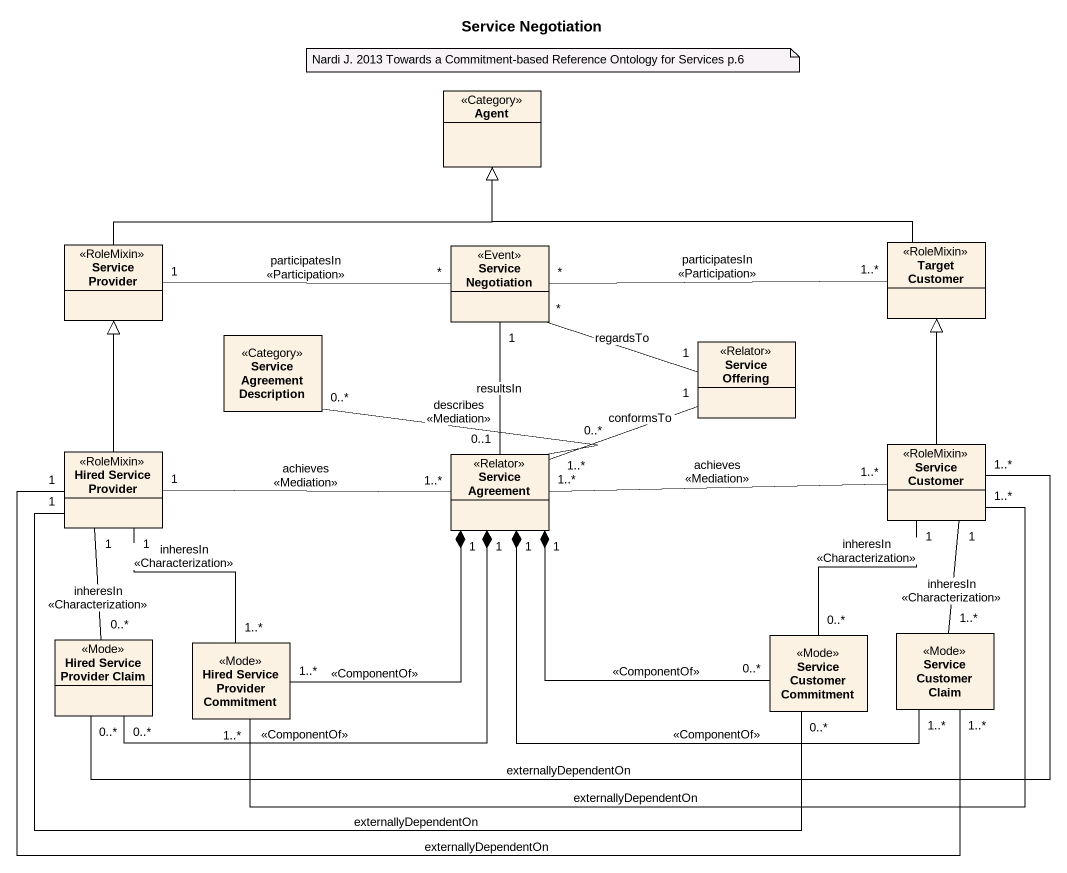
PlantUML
@startuml
title Service Negotiation
hide circle
hide empty members
class "Agent" as Agent_ <<Category>>
class "Service Provider" as Service_Provider <<RoleMixin>>
class "Service Negotiation" as Service_Negotiation <<Event>>
class "Target Customer" as Target_Customer <<RoleMixin>>
class "Service Agreement Description" as Service_Agreement <<Category>>
class "Service Offering" as Service_Offering <<Relator>>
class "Hired Service Provider" as Hired_Service_Provider <<RoleMixin>>
class "Service Customer" as Service_Customer <<RoleMixin>>
class "Service Agreement" as Service_Agreement_2 <<Relator>>
class "Hired Service Provider Claim" as Hired_Service_Provider_Claim <<Mode>>
class "Hired Service Provider Commitment" as Hired_Service_Provider_2 <<Mode>>
class "Service Customer Commitment" as Service_Customer_Commitment <<Mode>>
class "Service Customer Claim" as Service_Customer_Claim <<Mode>>
Service_Provider -right-|> Agent_
Service_Negotiation "*" -left- "1" Service_Provider : participatesIn\n<<Participation>>
Service_Negotiation "*" -right- "1..*" Target_Customer : participatesIn\n<<Participation>>
Service_Negotiation "*" -right- "1" Service_Offering : regardsTo
Service_Negotiation "1" -- "0..1" Service_Agreement_2 : resultsIn
Target_Customer -left-|> Agent_
Hired_Service_Provider -up-|> Service_Provider
Service_Customer -up-|> Target_Customer
Service_Agreement_2 "1..*" -left- "0..*" Service_Agreement : describes\n<<Mediation>>
Service_Agreement_2 "0..*" -right- "1" Service_Offering : conformsTo
Service_Agreement_2 "1..*" -left- "1" Hired_Service_Provider : achieves\n<<Mediation>>
Service_Agreement_2 "1..*" -right- "1..*" Service_Customer : achieves\n<<Mediation>>
Service_Agreement_2 "1" *-left- "0..*" Hired_Service_Provider_Claim : <<ComponentOf>>
Service_Agreement_2 "1" *-- "1..*" Hired_Service_Provider_2 : <<ComponentOf>>
Service_Agreement_2 "1" *-right- "0..*" Service_Customer_Commitment : <<ComponentOf>>
Service_Agreement_2 "1" *-right- "1..*" Service_Customer_Claim : <<ComponentOf>>
Hired_Service_Provider_Claim "0..*" -up- "1" Hired_Service_Provider : inheresIn\n<<Characterization>>
Hired_Service_Provider_Claim "0..*" -right- "1..*" Service_Customer : externallyDependentOn
Hired_Service_Provider_2 "1..*" -up- "1" Hired_Service_Provider : inheresIn\n<<Characterization>>
Hired_Service_Provider_2 "1..*" -right- "1..*" Service_Customer : externallyDependentOn
Service_Customer_Commitment "0..*" -left- "1" Hired_Service_Provider : externallyDependentOn
Service_Customer_Commitment "0..*" -up- "1" Service_Customer : inheresIn\n<<Characterization>>
Service_Customer_Claim "1..*" -left- "1" Hired_Service_Provider : externallyDependentOn
Service_Customer_Claim "1..*" -up- "1" Service_Customer : inheresIn\n<<Characterization>>
note as N1
  Nardi J. 2013 Towards a Commitment-based Reference Ontology for Services p.6
end note
@enduml
